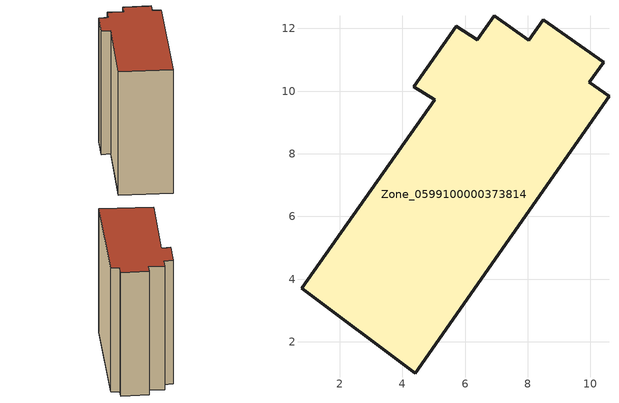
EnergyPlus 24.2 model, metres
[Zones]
Zone_0599100000373814
 floor ground (C_G): 0.78,3.71 5.04,9.73 4.36,10.14 5.72,12.06 6.39,11.65 6.92,12.4 8.03,11.62 8.5,12.27 10.42,10.93 9.96,10.28 10.59,9.83 4.42,1 z3.35
 wall outside (C_F): 6.39,11.65 5.72,12.06 4.36,10.14 5.04,9.73 0.78,3.71 4.42,1 10.59,9.83 9.96,10.28 10.42,10.93 8.5,12.27 8.03,11.62 6.92,12.4 6.39,11.65 z3.35:14.78
 roof outside (C_R): 5.72,12.06 4.36,10.14 5.04,9.73 0.78,3.71 4.42,1 10.59,9.83 9.96,10.28 10.42,10.93 8.5,12.27 8.03,11.62 6.92,12.4 6.39,11.65 z14.78
[BUILDING]
Pand.0599100000373814: North Axis=0; Terrain=City; Loads Convergence Tolerance Value=0.04; Temperature Convergence Tolerance Value=0.4; Solar Distribution=FullExterior; Maximum Number of Warmup Days=25; Minimum Number of Warmup Days=1
[Site:Location]
Rotterdam.The.Hague.AP_ZH_NLD Design_Conditions: Latitude=51.96; Longitude=4.45; Time Zone=1; Elevation=-4.5
[SITE:GROUNDTEMPERATURE:BUILDINGSURFACE]
18, 18, 18, 18, 18, 18, 18, 18, 18, 18, 18, 18
[MATERIAL] Thermal Absorptance=0.9; Solar Absorptance=0.7; Visible Absorptance=0.7
Name | Roughness | Thickness | Conductivity | Density | Specific Heat
G.TI.1992-2005 | MediumSmooth | 0.15 | 0.06 | 540 | 1210
F.TI.1992-2005 | Rough | 0.3 | 0.12 | 1920 | 840
R.TI.1992-2005 | MediumRough | 0.2 | 0.08 | 1500 | 1000
[CONSTRUCTION]
C_G: G.TI.1992-2005
C_F: F.TI.1992-2005
C_R: R.TI.1992-2005
[ZONE]
Zone_0599100000373814: Type=1; Multiplier=1; Ceiling Height=Autocalculate; Volume=Autocalculate; Floor Area=autocalculate; Part of Total Floor Area=Yes
[ZONEINFILTRATION:DESIGNFLOWRATE]
Infil_Zone_0599100000373814: Zone or ZoneList or Space or SpaceList=Zone_0599100000373814; Schedule=AlwaysOn; Design Flow Rate Calculation Method=Flow/Area; Flow Rate per Floor Area=0.0015; Constant Term Coefficient=1; Temperature Term Coefficient=0; Velocity Term Coefficient=0; Velocity Squared Term Coefficient=0
[HVACTEMPLATE:ZONE:IDEALLOADSAIRSYSTEM]
Zone_0599100000373814: Maximum Heating Supply Air Temperature=50; Minimum Cooling Supply Air Temperature=13; Maximum Heating Supply Air Humidity Ratio=0.0156; Minimum Cooling Supply Air Humidity Ratio=0.0077; Heating Limit=NoLimit; Cooling Limit=NoLimit; Dehumidification Control Type=ConstantSensibleHeatRatio; Cooling Sensible Heat Ratio=0.7; Dehumidification Setpoint=60; Humidification Control Type=None; Humidification Setpoint=30; Outdoor Air Method=None; Outdoor Air Flow Rate per Person=0.00944; Outdoor Air Flow Rate per Zone Floor Area=0; Outdoor Air Flow Rate per Zone=0; Demand Controlled Ventilation Type=None; Outdoor Air Economizer Type=NoEconomizer; Heat Recovery Type=None; Sensible Heat Recovery Effectiveness=0.7; Latent Heat Recovery Effectiveness=0.65
[ZONECONTROL:THERMOSTAT]
ThermostatControl_Zone_0599100000373814: Zone or ZoneList=Zone_0599100000373814; Control Type Schedule=DualSetpointControlType; Control 1=Thermostat_Zone_0599100000373814; Temperature Difference Between Cutout And Setpoint=0
[THERMOSTATSETPOINT:DUALSETPOINT]
Thermostat_Zone_0599100000373814: Heating Setpoint Temperature Schedule=HeatingSetpoint_Zone_0599100000373814; Cooling Setpoint Temperature Schedule=CoolingSetpoint_Zone_0599100000373814
[SCHEDULE:COMPACT]
HeatingSetpoint_Zone_0599100000373814: Through: 12/31, For: AllDays, Until: 24:00, 21
CoolingSetpoint_Zone_0599100000373814: Through: 12/31, For: AllDays, Until: 24:00, 24
DualSetpointControlType: Through: 12/31, For: AllDays, Until: 24:00, 4
AlwaysOn: Through: 12/31, For: AllDays, Until: 24:00, 1
